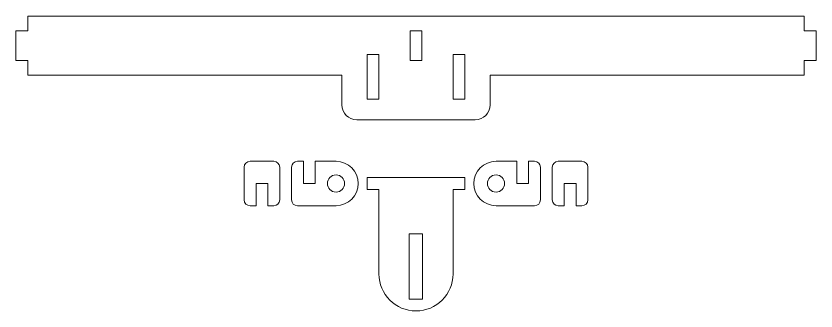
# Model space of a CAD drawing. Header units: centimetres. Extents: x -50 to 50, y -57 to 83.
# Drawn here: x -13.7 to 13.3, y -33.24 to -23.29 of the extents above; entities that cross this region are included whole.
import ezdxf

# ---------------------------------------------------------------- set-up
doc = ezdxf.new("R2010")
doc.units = ezdxf.units.CM
doc.header["$MEASUREMENT"] = 0
doc.layers.add('Layer 1', color=7, linetype='Continuous')

msp = doc.modelspace()

# ---------------------------------------------------------------- linework, layer by layer
at = {"layer": 'Layer 1', "color": 250, "lineweight": 9}
for points, knots in [([(-13.3, -23.29261), (-13.3, -23.29261), (12.9, -23.29261), (12.9, -23.29261), (12.9, -23.29261), (12.9, -23.29261), (12.9, -23.79261), (12.9, -23.79261), (12.9, -23.79261), (12.9, -23.79261), (13.3, -23.79261), (13.3, -23.79261), (13.3, -23.79261), (13.3, -23.79261), (13.3, -24.79261), (13.3, -24.79261), (13.3, -24.79261), (13.3, -24.79261), (12.9, -24.79261), (12.9, -24.79261), (12.9, -24.79261), (12.9, -24.79261), (12.9, -25.29261), (12.9, -25.29261), (12.9, -25.29261), (12.9, -25.29261), (2.29999, -25.29261), (2.29999, -25.29261), (2.29999, -25.29261), (2.29999, -25.29261), (2.29999, -26.29261), (2.29999, -26.29261), (2.29999, -26.29261), (2.29999, -26.56756), (2.07494, -26.79261), (1.79999, -26.79261), (1.79999, -26.79261), (1.79999, -26.79261), (-2.2, -26.79261), (-2.2, -26.79261), (-2.2, -26.79261), (-2.47496, -26.79261), (-2.70001, -26.56761), (-2.70001, -26.29261), (-2.70001, -26.29261), (-2.70001, -26.29261), (-2.70001, -25.29261), (-2.70001, -25.29261), (-2.70001, -25.29261), (-2.70001, -25.29261), (-13.3, -25.29261), (-13.3, -25.29261), (-13.3, -25.29261), (-13.3, -25.29261), (-13.3, -24.79261), (-13.3, -24.79261), (-13.3, -24.79261), (-13.3, -24.79261), (-13.7, -24.79261), (-13.7, -24.79261), (-13.7, -24.79261), (-13.7, -24.79261), (-13.7, -23.79261), (-13.7, -23.79261), (-13.7, -23.79261), (-13.7, -23.79261), (-13.3, -23.79261), (-13.3, -23.79261), (-13.3, -23.79261), (-13.3, -23.79261), (-13.3, -23.29261), (-13.3, -23.29261)], [0, 0, 0, 0, 0.05263158, 0.05263158, 0.05263158, 0.05263158, 0.10526316, 0.10526316, 0.10526316, 0.10526316, 0.15789474, 0.15789474, 0.15789474, 0.15789474, 0.21052632, 0.21052632, 0.21052632, 0.21052632, 0.26315789, 0.26315789, 0.26315789, 0.26315789, 0.31578947, 0.31578947, 0.31578947, 0.31578947, 0.36842105, 0.36842105, 0.36842105, 0.36842105, 0.42105263, 0.42105263, 0.42105263, 0.42105263, 0.47368421, 0.47368421, 0.47368421, 0.47368421, 0.52631579, 0.52631579, 0.52631579, 0.52631579, 0.57894737, 0.57894737, 0.57894737, 0.57894737, 0.63157895, 0.63157895, 0.63157895, 0.63157895, 0.68421053, 0.68421053, 0.68421053, 0.68421053, 0.73684211, 0.73684211, 0.73684211, 0.73684211, 0.78947368, 0.78947368, 0.78947368, 0.78947368, 0.84210526, 0.84210526, 0.84210526, 0.84210526, 0.89473684, 0.89473684, 0.89473684, 0.89473684, 1, 1, 1, 1]), ([(-0.39999, -23.79261), (-0.39999, -23.79261), (0.00001, -23.79261), (0.00001, -23.79261), (0.00001, -23.79261), (0.00001, -23.79261), (0.00001, -24.79261), (0.00001, -24.79261), (0.00001, -24.79261), (0.00001, -24.79261), (-0.39999, -24.79261), (-0.39999, -24.79261), (-0.39999, -24.79261), (-0.39999, -24.79261), (-0.39999, -23.79261), (-0.39999, -23.79261)], [0, 0, 0, 0, 0.2, 0.2, 0.2, 0.2, 0.4, 0.4, 0.4, 0.4, 0.6, 0.6, 0.6, 0.6, 1, 1, 1, 1]), ([(-1.85001, -24.59261), (-1.85001, -24.59261), (-1.45001, -24.59261), (-1.45001, -24.59261), (-1.45001, -24.59261), (-1.45001, -24.59261), (-1.45001, -26.09261), (-1.45001, -26.09261), (-1.45001, -26.09261), (-1.45001, -26.09261), (-1.85001, -26.09261), (-1.85001, -26.09261), (-1.85001, -26.09261), (-1.85001, -26.09261), (-1.85001, -24.59261), (-1.85001, -24.59261)], [0, 0, 0, 0, 0.2, 0.2, 0.2, 0.2, 0.4, 0.4, 0.4, 0.4, 0.6, 0.6, 0.6, 0.6, 1, 1, 1, 1]), ([(1.04999, -24.59261), (1.04999, -24.59261), (1.44999, -24.59261), (1.44999, -24.59261), (1.44999, -24.59261), (1.44999, -24.59261), (1.44999, -26.09261), (1.44999, -26.09261), (1.44999, -26.09261), (1.44999, -26.09261), (1.04999, -26.09261), (1.04999, -26.09261), (1.04999, -26.09261), (1.04999, -26.09261), (1.04999, -24.59261), (1.04999, -24.59261)], [0, 0, 0, 0, 0.2, 0.2, 0.2, 0.2, 0.4, 0.4, 0.4, 0.4, 0.6, 0.6, 0.6, 0.6, 1, 1, 1, 1]), ([(-5, -28.19261), (-5, -28.19261), (-5.8, -28.19261), (-5.8, -28.19261), (-5.8, -28.19261), (-5.90999, -28.19261), (-6, -28.28264), (-6, -28.3926), (-6, -28.3926), (-6, -28.3926), (-6, -29.49262), (-6, -29.49262), (-6, -29.49262), (-6, -29.60258), (-5.90997, -29.69261), (-5.8, -29.69261), (-5.8, -29.69261), (-5.8, -29.69261), (-5.6, -29.69261), (-5.6, -29.69261), (-5.6, -29.69261), (-5.6, -29.69261), (-5.6, -28.94261), (-5.6, -28.94261), (-5.6, -28.94261), (-5.6, -28.94261), (-5.2, -28.94261), (-5.2, -28.94261), (-5.2, -28.94261), (-5.2, -28.94261), (-5.2, -29.69261), (-5.2, -29.69261), (-5.2, -29.69261), (-5.2, -29.69261), (-5, -29.69261), (-5, -29.69261), (-5, -29.69261), (-4.89003, -29.69261), (-4.8, -29.6026), (-4.8, -29.49262), (-4.8, -29.49262), (-4.8, -29.49262), (-4.8, -28.3926), (-4.8, -28.3926), (-4.8, -28.3926), (-4.8, -28.28262), (-4.89001, -28.19261), (-5, -28.19261)], [0, 0, 0, 0, 0.07692308, 0.07692308, 0.07692308, 0.07692308, 0.15384615, 0.15384615, 0.15384615, 0.15384615, 0.23076923, 0.23076923, 0.23076923, 0.23076923, 0.30769231, 0.30769231, 0.30769231, 0.30769231, 0.38461538, 0.38461538, 0.38461538, 0.38461538, 0.46153846, 0.46153846, 0.46153846, 0.46153846, 0.53846154, 0.53846154, 0.53846154, 0.53846154, 0.61538462, 0.61538462, 0.61538462, 0.61538462, 0.69230769, 0.69230769, 0.69230769, 0.69230769, 0.76923077, 0.76923077, 0.76923077, 0.76923077, 0.84615385, 0.84615385, 0.84615385, 0.84615385, 1, 1, 1, 1]), ([(-4, -28.19261), (-4, -28.19261), (-4.2, -28.19261), (-4.2, -28.19261), (-4.2, -28.19261), (-4.31, -28.19261), (-4.4, -28.28261), (-4.4, -28.39261), (-4.4, -28.39261), (-4.4, -28.39261), (-4.4, -29.49261), (-4.4, -29.49261), (-4.4, -29.49261), (-4.4, -29.60261), (-4.31, -29.69261), (-4.2, -29.69261), (-4.2, -29.69261), (-4.2, -29.69261), (-4, -29.69261), (-4, -29.69261), (-4, -29.69261), (-4, -29.69261), (-2.9, -29.69261), (-2.9, -29.69261), (-2.9, -29.69261), (-2.48579, -29.69261), (-2.15, -29.35682), (-2.15, -28.94261), (-2.15, -28.94261), (-2.15, -28.5284), (-2.48579, -28.19261), (-2.9, -28.19261), (-2.9, -28.19261), (-2.9, -28.19261), (-3.6, -28.19261), (-3.6, -28.19261), (-3.6, -28.19261), (-3.6, -28.19261), (-3.6, -28.94261), (-3.6, -28.94261), (-3.6, -28.94261), (-3.6, -28.94261), (-4, -28.94261), (-4, -28.94261), (-4, -28.94261), (-4, -28.94261), (-4, -28.19261), (-4, -28.19261)], [0, 0, 0, 0, 0.07692308, 0.07692308, 0.07692308, 0.07692308, 0.15384615, 0.15384615, 0.15384615, 0.15384615, 0.23076923, 0.23076923, 0.23076923, 0.23076923, 0.30769231, 0.30769231, 0.30769231, 0.30769231, 0.38461538, 0.38461538, 0.38461538, 0.38461538, 0.46153846, 0.46153846, 0.46153846, 0.46153846, 0.53846154, 0.53846154, 0.53846154, 0.53846154, 0.61538462, 0.61538462, 0.61538462, 0.61538462, 0.69230769, 0.69230769, 0.69230769, 0.69230769, 0.76923077, 0.76923077, 0.76923077, 0.76923077, 0.84615385, 0.84615385, 0.84615385, 0.84615385, 1, 1, 1, 1]), ([(3.6, -28.19261), (3.6, -28.19261), (3.8, -28.19261), (3.8, -28.19261), (3.8, -28.19261), (3.91, -28.19261), (4, -28.28261), (4, -28.39261), (4, -28.39261), (4, -28.39261), (4, -29.49261), (4, -29.49261), (4, -29.49261), (4, -29.60261), (3.91, -29.69261), (3.8, -29.69261), (3.8, -29.69261), (3.8, -29.69261), (3.6, -29.69261), (3.6, -29.69261), (3.6, -29.69261), (3.6, -29.69261), (2.5, -29.69261), (2.5, -29.69261), (2.5, -29.69261), (2.08579, -29.69261), (1.75, -29.35682), (1.75, -28.94261), (1.75, -28.94261), (1.75, -28.5284), (2.08579, -28.19261), (2.5, -28.19261), (2.5, -28.19261), (2.5, -28.19261), (3.2, -28.19261), (3.2, -28.19261), (3.2, -28.19261), (3.2, -28.19261), (3.2, -28.94261), (3.2, -28.94261), (3.2, -28.94261), (3.2, -28.94261), (3.6, -28.94261), (3.6, -28.94261), (3.6, -28.94261), (3.6, -28.94261), (3.6, -28.19261), (3.6, -28.19261)], [0, 0, 0, 0, 0.07692308, 0.07692308, 0.07692308, 0.07692308, 0.15384615, 0.15384615, 0.15384615, 0.15384615, 0.23076923, 0.23076923, 0.23076923, 0.23076923, 0.30769231, 0.30769231, 0.30769231, 0.30769231, 0.38461538, 0.38461538, 0.38461538, 0.38461538, 0.46153846, 0.46153846, 0.46153846, 0.46153846, 0.53846154, 0.53846154, 0.53846154, 0.53846154, 0.61538462, 0.61538462, 0.61538462, 0.61538462, 0.69230769, 0.69230769, 0.69230769, 0.69230769, 0.76923077, 0.76923077, 0.76923077, 0.76923077, 0.84615385, 0.84615385, 0.84615385, 0.84615385, 1, 1, 1, 1]), ([(4.6, -28.19261), (4.6, -28.19261), (5.4, -28.19261), (5.4, -28.19261), (5.4, -28.19261), (5.50999, -28.19261), (5.6, -28.28264), (5.6, -28.3926), (5.6, -28.3926), (5.6, -28.3926), (5.6, -29.49262), (5.6, -29.49262), (5.6, -29.49262), (5.6, -29.60258), (5.50997, -29.69261), (5.4, -29.69261), (5.4, -29.69261), (5.4, -29.69261), (5.2, -29.69261), (5.2, -29.69261), (5.2, -29.69261), (5.2, -29.69261), (5.2, -28.94261), (5.2, -28.94261), (5.2, -28.94261), (5.2, -28.94261), (4.8, -28.94261), (4.8, -28.94261), (4.8, -28.94261), (4.8, -28.94261), (4.8, -29.69261), (4.8, -29.69261), (4.8, -29.69261), (4.8, -29.69261), (4.6, -29.69261), (4.6, -29.69261), (4.6, -29.69261), (4.49003, -29.69261), (4.4, -29.6026), (4.4, -29.49262), (4.4, -29.49262), (4.4, -29.49262), (4.4, -28.3926), (4.4, -28.3926), (4.4, -28.3926), (4.4, -28.28262), (4.49001, -28.19261), (4.6, -28.19261)], [0, 0, 0, 0, 0.07692308, 0.07692308, 0.07692308, 0.07692308, 0.15384615, 0.15384615, 0.15384615, 0.15384615, 0.23076923, 0.23076923, 0.23076923, 0.23076923, 0.30769231, 0.30769231, 0.30769231, 0.30769231, 0.38461538, 0.38461538, 0.38461538, 0.38461538, 0.46153846, 0.46153846, 0.46153846, 0.46153846, 0.53846154, 0.53846154, 0.53846154, 0.53846154, 0.61538462, 0.61538462, 0.61538462, 0.61538462, 0.69230769, 0.69230769, 0.69230769, 0.69230769, 0.76923077, 0.76923077, 0.76923077, 0.76923077, 0.84615385, 0.84615385, 0.84615385, 0.84615385, 1, 1, 1, 1]), ([(-2.9, -28.65261), (-3.06016, -28.65261), (-3.19, -28.78245), (-3.19, -28.94261), (-3.19, -28.94261), (-3.19, -29.10277), (-3.06016, -29.23261), (-2.9, -29.23261), (-2.9, -29.23261), (-2.73984, -29.23261), (-2.61, -29.10277), (-2.61, -28.94261), (-2.61, -28.94261), (-2.61, -28.78245), (-2.73984, -28.65261), (-2.9, -28.65261)], [0, 0, 0, 0, 0.2, 0.2, 0.2, 0.2, 0.4, 0.4, 0.4, 0.4, 0.6, 0.6, 0.6, 0.6, 1, 1, 1, 1]), ([(-1.45, -28.74261), (-1.45, -28.74261), (1.05, -28.74261), (1.05, -28.74261), (1.05, -28.74261), (1.05, -28.74261), (1.45, -28.74261), (1.45, -28.74261), (1.45, -28.74261), (1.45, -28.74261), (1.45, -29.14261), (1.45, -29.14261), (1.45, -29.14261), (1.45, -29.14261), (1.05, -29.14261), (1.05, -29.14261), (1.05, -29.14261), (1.05, -29.14261), (1.05, -31.99261), (1.05, -31.99261), (1.05, -31.99261), (1.05, -32.68005), (0.4875, -33.24261), (-0.20001, -33.24261), (-0.20001, -33.24261), (-0.20001, -33.24261), (-0.20001, -33.24261), (-0.20001, -33.24261), (-0.20001, -33.24261), (-0.8875, -33.24261), (-1.45, -32.6801), (-1.45, -31.99261), (-1.45, -31.99261), (-1.45, -31.99261), (-1.45, -29.14261), (-1.45, -29.14261), (-1.45, -29.14261), (-1.45, -29.14261), (-1.85, -29.14261), (-1.85, -29.14261), (-1.85, -29.14261), (-1.85, -29.14261), (-1.85, -28.74261), (-1.85, -28.74261), (-1.85, -28.74261), (-1.85, -28.74261), (-1.45, -28.74261), (-1.45, -28.74261)], [0, 0, 0, 0, 0.07692308, 0.07692308, 0.07692308, 0.07692308, 0.15384615, 0.15384615, 0.15384615, 0.15384615, 0.23076923, 0.23076923, 0.23076923, 0.23076923, 0.30769231, 0.30769231, 0.30769231, 0.30769231, 0.38461538, 0.38461538, 0.38461538, 0.38461538, 0.46153846, 0.46153846, 0.46153846, 0.46153846, 0.53846154, 0.53846154, 0.53846154, 0.53846154, 0.61538462, 0.61538462, 0.61538462, 0.61538462, 0.69230769, 0.69230769, 0.69230769, 0.69230769, 0.76923077, 0.76923077, 0.76923077, 0.76923077, 0.84615385, 0.84615385, 0.84615385, 0.84615385, 1, 1, 1, 1]), ([(2.5, -28.65261), (2.66016, -28.65261), (2.79, -28.78245), (2.79, -28.94261), (2.79, -28.94261), (2.79, -29.10277), (2.66016, -29.23261), (2.5, -29.23261), (2.5, -29.23261), (2.33984, -29.23261), (2.21, -29.10277), (2.21, -28.94261), (2.21, -28.94261), (2.21, -28.78245), (2.33984, -28.65261), (2.5, -28.65261)], [0, 0, 0, 0, 0.2, 0.2, 0.2, 0.2, 0.4, 0.4, 0.4, 0.4, 0.6, 0.6, 0.6, 0.6, 1, 1, 1, 1]), ([(-0.42501, -30.64261), (-0.42501, -30.64261), (0.02499, -30.64261), (0.02499, -30.64261), (0.02499, -30.64261), (0.02499, -30.64261), (0.02499, -32.84261), (0.02499, -32.84261), (0.02499, -32.84261), (0.02499, -32.84261), (-0.42501, -32.84261), (-0.42501, -32.84261), (-0.42501, -32.84261), (-0.42501, -32.84261), (-0.42501, -30.64261), (-0.42501, -30.64261)], [0, 0, 0, 0, 0.2, 0.2, 0.2, 0.2, 0.4, 0.4, 0.4, 0.4, 0.6, 0.6, 0.6, 0.6, 1, 1, 1, 1])]:
    msp.add_open_spline(points, degree=3, knots=knots, dxfattribs=at)

doc.saveas('drawing.dxf')
